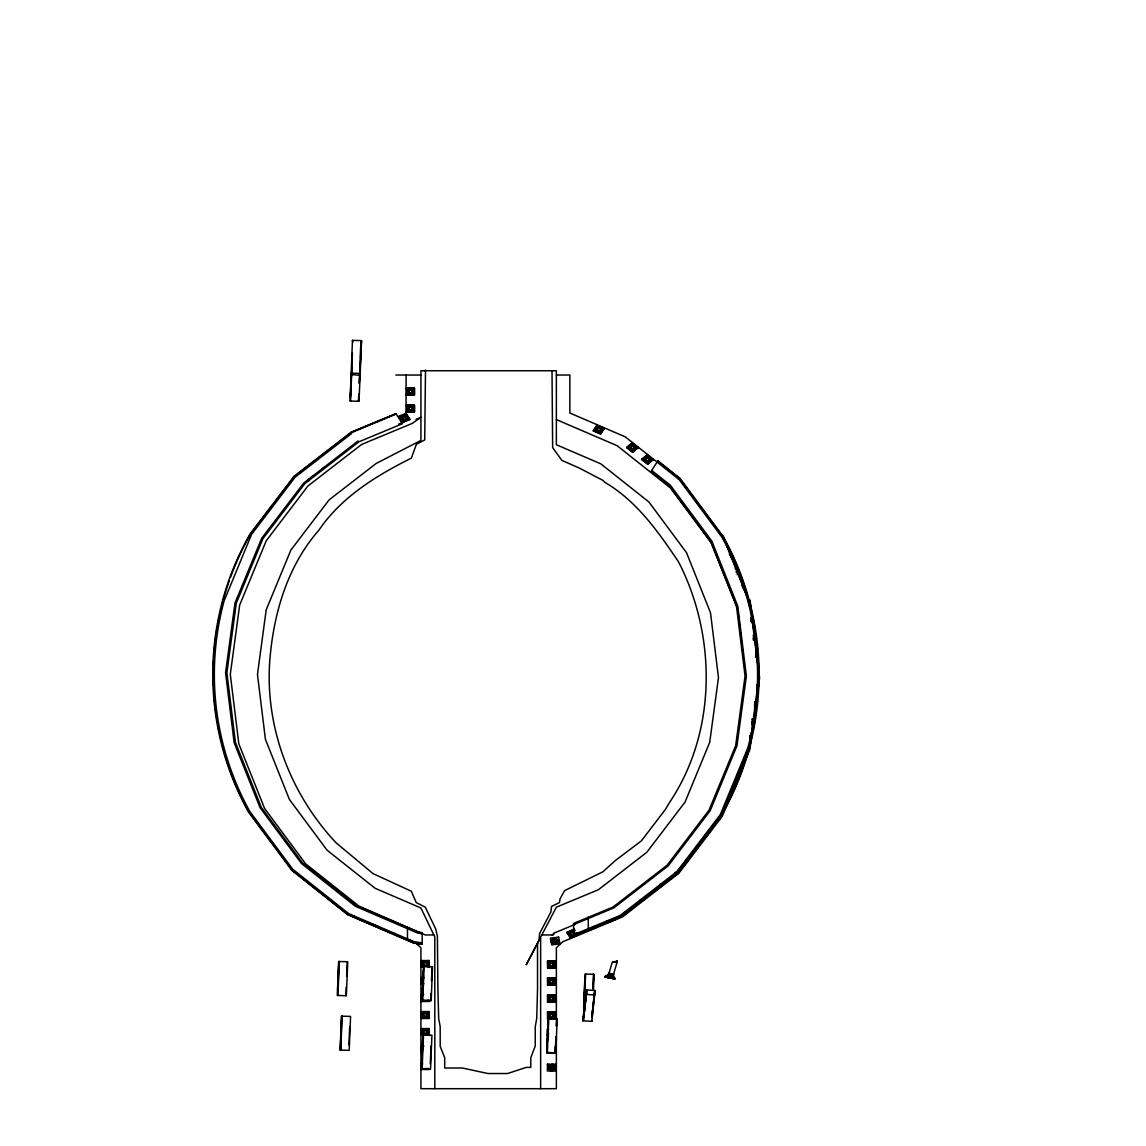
<?xml version="1.0" encoding="UTF-8"?>
<svg xmlns="http://www.w3.org/2000/svg" width="1146" height="1146" viewBox="0 0 1146 1146"><rect width="100%" height="100%" fill="white"/><g stroke="black" fill="none" stroke-linecap="round" stroke-linejoin="round"><path stroke-width="1.5" d="M595.232 429.005L595.447 430.524M602.438 429.134L602.151 430.638M624.369 912.932L625.53 913.921L625.573 912.746M639.554 901.2L640.743 901.472M655.713 889.067L654.968 889.64L655.927 889.74M669.923 877.721L671.083 878.696L671.126 877.521M350.232 397.476L352.452 340.362L361.534 340.606L359.027 401.286L349.945 401.057L351.965 367.107M350.475 397.49L351.278 377.822M350.59 401.071L352.409 353.068M361.534 340.649L359.242 383.409L360.088 366.519M360.446 357.896L360.818 342.067M351.536 374.613L359.987 375.286L360.875 340.706M337.626 990.115L338.643 965.09M337.884 990.115L338.672 970.461M337.927 995.487L339.302 961.523M340.262 1050.123L340.906 1034.036M341.05 1030.455L341.637 1016.158M340.505 1050.123L340.935 1039.408M341.293 1030.469L341.88 1016.158M340.763 1050.137L342.138 1016.173M345.848 995.702L346.25 986.763M346.651 976.034L347.252 961.738M348.943 1044.98L349.659 1027.102M422.43 995.115L423.447 970.089M422.688 995.129L423.476 975.461M422.731 1000.501L424.106 966.536M421.613 1068.989L422.989 1035.024M421.857 1069.003L422.287 1058.274M422.659 1049.335L423.232 1035.039M422.129 1069.003L423.504 1035.039M430.652 1000.702L430.982 993.553M431.455 981.048L432.056 966.737M430.294 1063.846L431.025 1045.983M546.857 1052.759L548.232 1018.794M547.1 1052.759L547.244 1049.192M547.602 1040.253L548.332 1022.375M548.748 1018.808L547.373 1052.773L555.867 1052.773L555.867 1046.069M554.721 1052.486L555.323 1052.973L555.939 1036.886L555.323 1052.973L547.587 1052.443M584.016 1002.664L585.033 977.638M584.259 1002.664L585.062 982.996M585.692 974.071L583.658 1008.022L585.033 974.057L594.115 974.301L593.47 990.388M612.107 976.449L612.093 978.398A47.043 43.362 -73.5 0 0 604.73 976.965L606.592 975.375L614.227 976.865L614.972 978.956A38.405 14.526 -73.5 0 0 612.465 978.469L611.706 977.796M407.346 391.115L407.46 392.419M407.346 408.119L407.46 409.423M422.186 963.557L422.315 964.86M422.186 980.561L422.315 981.864M422.186 997.564L422.315 998.868M422.186 1014.568L422.315 1015.872M422.186 1031.572L422.315 1032.875M422.186 1048.576L422.315 1049.879M422.186 1065.579L422.315 1066.883M594.287 994.47L594.702 990.961L591.837 1021.358L582.77 1020.771L583.944 1015.743M592.11 1017.462L595.204 990.473L586.294 989.9L586.666 991.877A1.619 0.888 4.3 0 0 586.58 992.909L585.821 994.427L594.874 995.015L594.946 993.969M551.928 1066.654L550.08 1066.582L549.951 1068.301L552.73 1068.444L553.074 1067.055L551.742 1066.124L552.487 1068.029L550.209 1067.771L551.742 1066.539L552.358 1068.187L550.223 1067.843L551.942 1066.539M551.856 1067.542L550.152 1067.614M539.021 940.307L526.329 964.603L539.021 940.307L539.58 933.56L550.854 912.015L551.555 906.429L559.506 902.532L560.05 898.865L564.591 890.614L602.896 871.805L615.259 860.603L641.388 840.863L665.382 809.448L670.023 801.699C716.465 732.065 716.608 637.563 679.521 563.76L678.088 561.211C657.818 531.157 636.675 501.031 604.701 482.222L602.896 480.375L579.418 468.127L561.869 460.377L552.659 447.628L552 370.745M750.902 736.362L750.816 737.308L750.258 735.474M753.194 719.459L752.335 719.874L752.535 718.571M755.472 702.555L755.386 703.501L754.827 701.667L755.801 701.753L754.913 708.357L754.383 707.798M757.764 685.652L756.904 686.067L757.105 684.764M686.196 860.975L684.592 863.196M686.698 860.947L685.022 863.568M697.713 846.479L695.178 849.415M719.76 817.528L717.224 820.464M582.77 1020.771L586.294 989.9M583.443 1020.513L586.523 990.187M584.288 1011.975L585.105 1004.942M585.434 1002.421L586.738 990.903M584.46 1011.732L585.076 1006.475M585.477 1002.951L586.58 992.909M591.852 1015.542L592.468 1010.285M593.069 1005.013L593.685 999.742M591.866 1016.33L592.554 1010.07M592.983 1006.89L593.771 999.527M594.101 997.006L594.659 991.519M575.507 935.15L576.481 934.878M594.215 927.272L595.161 927.114M612.895 919.507L613.841 919.364M568.989 933.059L569.032 934.577M750 740.201L750.573 736.004M752.277 723.298L752.85 719.101M754.569 706.394L755.142 702.197M756.847 689.491L757.42 685.294M753.337 718.642L749.369 748.08L721.722 815.021L678.017 872.407L621.261 916.399L570.106 937.543M753.581 716.923L759.082 676.14L750.229 604.071L723.398 536.786L680.395 478.856L657.833 460.864L651.1 471.436L669.35 485.918L710.62 541.499L736.491 606.406L745.058 676.083L735.66 745.645L709.002 810.193L667.087 865.244L613.038 907.03L573.602 923.418L573.602 936.196M749.785 742.107L751.232 735.56L750.129 735.46M752.077 725.203L753.524 718.657L752.406 718.556M757.205 691.453L758.093 684.85L756.976 684.749M726.335 802.658L725.948 803.905M726.507 802.615L726.106 803.89M727.008 802.615L725.977 804.707M732.896 787.173L733.039 785.841M733.154 786.485L732.752 787.76M739.714 771.014L739.7 769.711M757.091 690.608L757.062 689.777M754.799 707.512L754.77 706.681M752.521 724.415L752.492 723.584M750.229 741.319L750.2 740.488M756.89 688.417L756.947 687.113M754.598 705.32L754.655 704.016M752.32 722.224L752.378 720.906M750.028 739.127L750.086 737.809M551.871 1065.622L552.014 1065.035C562.142 1073.143 538.907 1069.075 552.057 1065.035L552.014 1065.637C557.944 1075.808 540.969 1063.445 553.389 1066.568M748.954 604.744L748.983 602.739M749.556 604.816L748.94 601.922M751.16 621.605L751.303 620.301M751.633 621.734L751.017 618.84M755.801 655.584L755.687 653.335M554.034 939.204A2.865 2.865 0 0 1 555.839 939.176A2.779 2.693 0 0 0 554.034 939.204C548.662 944.476 562.414 942.213 555.122 939.018L555.151 938.416C566.74 945.006 543.018 944.218 555.194 938.416L554.506 939.075M612.623 977.968L612.465 978.469A46.957 43.29 -73.5 0 0 605.733 977.108L606.893 976.521M605.117 977.022A51.928 19.64 -73.5 0 1 607.624 977.509L607.767 977.022M608.999 973.255L612.293 962.139L617.307 961.451L613.54 974.143M611.348 978.054A24.338 22.433 -73.5 0 0 608.526 977.71L608.669 976.865M607.624 977.509L608.684 977.209M609.916 975.819L610.159 975.031M610.718 973.584L610.546 974.544M614.356 961.766L617.293 961.494L612.695 961.924L614.528 961.68M608.154 977.638A24.338 22.433 -73.5 0 1 613.683 978.698L613.826 978.211M614.342 978.312L614.055 978.784A38.248 14.454 -73.5 0 0 611.563 978.297M297.416 872.736L296.728 872.679M678.017 478.742L678.747 478.77M727.366 801.255L726.664 801.756M734.027 785.125L731.893 790.153M740.674 768.995L739.987 769.51M747.335 752.879L746.648 753.38M643.909 458.873L645.413 456.982M644.424 459.059L644.654 458.328M650.255 460.577L650.556 459.847M651.057 459.918L649.553 461.809M406.329 413.72L399.037 416.743L402.575 422.33L403.22 420.697L407.833 418.777L409.853 419.307L406.314 413.72L399.223 417.029M399.037 416.743L401.057 417.273L405.87 414.838L400.412 417.101M574.776 932.185L573.759 930.566L567.456 933.345L574.662 930.194L574.203 929.463L566.912 932.486L570.45 938.058L571.109 936.425L574.175 935.15M574.203 929.463L566.926 932.486M589.789 928.661L594.387 926.756M606.778 920.926L607.795 922.544L608.082 921.885M407.145 390.313L407.417 393.25M407.145 407.317L407.417 410.254M548.275 963.227L548.533 966.15M548.275 980.231L548.533 983.153M548.275 997.235L548.533 1000.157M548.275 1014.239L548.533 1017.161M548.275 1031.242L548.533 1034.165M747.88 747.808L720.347 814.505L676.842 871.633L620.33 915.339L573.602 934.749M733.454 784.967L734.873 784.494L732.265 790.783L730.675 790.353M740.115 768.851L740.431 768.064M747.092 751.934L746.777 752.721L747.865 753.022M728.211 800.61L726.922 801.14L724.974 805.867L725.619 806.899L728.211 800.61L727.123 800.323M732.28 790.769L731.635 789.723L733.583 785.01M740.244 768.88L738.296 773.607L739.256 773.865M745.215 756.861L744.485 758.237L745.588 758.537L748.195 752.234L746.59 751.805M745.43 756.303L746.089 754.727M746.576 753.538L748.195 752.234M725.232 806.268L727.438 800.925M740.216 770.012L738.941 774.639L741.004 768.221M747.421 752.55L745.602 758.523M659.609 887.176L659.924 886.445M675.109 874.699L671.742 877.019M708.658 832.77L705.95 835.663M745.387 757.606L745.573 756.775M738.726 773.736L740.187 769.596M732.065 789.852L731.893 789.107M725.404 805.982L725.232 805.237M553.031 939.921L552.959 941.854M557.328 941.496L555.595 942.814L553.79 942.571M575.464 924.206L554.349 932.973L553.246 934.95L541.829 934.95M756.976 689.233L757.105 686.296M754.684 706.137L754.827 703.2M752.406 723.04L752.535 720.103M750.129 739.944L750.258 737.007M753.28 639.339L753.61 636.417M597.08 424.736L593.127 430.767L600.447 433.919L604.4 427.888M593.513 430.796L597.152 425.252L604.386 428.375L600.733 433.904L593.513 430.796L595.548 430.294L600.117 432.257L600.733 433.904M594.889 430.452L598.04 425.639M595.548 430.294L597.768 426.899L597.152 425.252M600.117 432.257L602.997 428.704L597.567 426.369M600.318 432.787L603.484 427.988M603.541 428.575L600.49 433.245L594.33 430.595L597.395 425.925L604.372 428.36M687.142 860.36L686.483 861.004M698.172 845.891L697.47 846.45M709.188 831.409L708.486 831.982M720.204 816.94L719.502 817.513M595.505 428.275L596.679 427.086M293.92 476.435L250.143 533.807A283.076 283.076 0 0 0 248.496 812.07L291.542 869.986L347.782 914.68L413.534 942.972L422.158 944.175L422.158 932.643L418.147 932.07L356.148 905.412L302.587 862.924L261.331 807.343L235.446 742.45L226.879 672.774L236.291 603.211L262.935 538.649L304.85 483.612L358.899 441.812L402.533 423.691L395.9 413.663L350.69 432.457M258.094 524.195L250.63 533.993A282.704 282.704 0 0 0 230.504 577.312M260.214 521.401L272.992 504.627M275.112 501.833L286.829 486.463M288.95 483.655L294.278 476.664M685.107 862.394L698.286 844.974L699.375 845.519L695.063 851.177L693.96 850.619M700.02 842.826L712.783 826.051M714.918 823.243L721.307 814.863A282.704 282.704 0 0 0 736.892 783.133M694.734 850.031L697.971 845.791M706.566 834.503L708.987 831.323M717.124 822.212L716.78 821.08L720.017 816.84L721.407 816.582L717.11 822.226L715.677 821.51M682.615 864.929L684.047 865.645L688.345 860.001L686.912 859.285M704.661 835.978L706.094 836.695L710.391 831.051L708.959 830.334M629.197 446.252L632.177 444.576M629.655 446.424L630.701 445.422L629.67 446.539M422.516 962.11L421.642 964.244L422.258 965.677M422.516 979.114L421.642 981.248L422.258 982.681M422.516 996.118L421.642 998.252L422.258 999.684M422.516 1013.121L421.642 1015.256L422.258 1016.703M422.516 1030.125L421.642 1032.26L422.258 1033.706M422.516 1047.129L421.642 1049.263L422.258 1050.71M422.516 1064.133L421.642 1066.267L422.258 1067.714M716.981 821.181L717.396 820.421M694.934 850.131L695.35 849.372M683.918 864.6L684.219 863.84M628.237 910.282L627.32 911.099M628.796 910.468L627.55 911.399M629.24 910.655L626.189 912.245M644.424 898.908L641.373 900.512M718.9 818.831L717.811 819.791M591.909 1020.312L591.837 1021.358M401.071 416.614L405.111 415.181M401.515 416.815L402.633 415.869M569.333 932.343L573.387 930.896M569.691 932.515L571.51 931.311L570.264 932.013M594.387 927.401L589.689 929.392M612.623 919.45L611.362 920.324M613.067 919.651L608.368 921.642M308.503 479.429L307.558 480.475L308.374 480.962L307.701 479.544M308.288 481.277L313.087 475.762M424.894 370.745L425.495 370.101L424.722 439.978L416.413 444.247L411.342 458.156C376.275 475.576 341.25 497.192 318.903 530.183C288.692 564.606 274.768 609.471 270.356 654.294C263.236 722.997 289.079 792.989 336.294 842.998L373.037 873.624L411.342 891.244L416.199 902.532L425.266 907.174L435.681 928.862L437.4 936.311L437.901 989.127L438.674 1018.536L440.193 1026.644L440.193 1046.398L444.705 1057.672L444.705 1068.015L462.411 1068.015L487.967 1073.53L507.535 1073.53L526.286 1067.384L530.784 1067.384L530.784 1057.672L535.254 1046.026L535.254 1026.644L536.758 1018.235L537.531 988.869L537.531 943.158M738.783 772.175L738.282 772.576M732.638 788.577L733.526 785.726M630.128 446.424L631.117 445.622M628.323 910.454L627.306 911.242M749.785 606.993L749.541 600.346L748.625 601.249L749.642 601.163M751.074 617.809L751.618 617.264L752.22 622.206M553.561 940.193C558.431 939.09 552.716 940.852 555.38 939.906M556.111 941.482L555.337 941.926L556.054 941.539M553.69 942.528L556.655 939.62L557.357 940.508M552.214 934.95L554.349 932.973M630.128 909.394L629.283 909.881M645.313 897.662L644.467 898.149M660.497 885.915L659.652 886.402M675.682 874.169L674.836 874.67M632.463 442.571L626.561 447.456L632.477 452.154L638.379 447.269M626.919 447.57L632.334 443.087L638.193 447.742L632.764 452.212L626.919 447.57L629.039 447.556L632.735 450.493L632.764 452.212M628.352 447.556L633.065 443.674M629.039 447.556L632.363 444.806L632.334 443.087M638.179 447.728L636.059 447.742L632.735 450.493L634.555 449.92M632.75 451.037L637.463 447.155M632.492 451.997L637.319 447.728L632.348 443.789L627.779 447.57L632.75 451.51M647.461 454.475L641.559 459.36L647.476 464.058L653.378 459.174M641.918 459.474L647.332 454.991L653.191 459.632L647.762 464.101L641.918 459.474L644.038 459.46L647.734 462.382L647.762 464.101M643.35 459.46L648.235 455.707M644.038 459.46L647.361 456.71L647.332 454.991M647.734 462.382L651.057 459.646L653.177 459.618M647.748 462.941L652.446 459.045L651.745 459.646L647.347 456.151M406.629 388.136L408.119 389.354L412.875 389.354L414.365 388.136L414.365 394.768L406.629 394.768L406.629 388.122L414.365 388.122M406.629 394.768L408.119 393.551L412.875 393.551L414.365 394.768M406.629 405.14L408.119 406.357L412.875 406.357L414.365 405.14L414.365 411.772L406.629 411.772L406.629 405.125L414.365 405.125M406.629 411.772L408.119 410.555L412.875 410.555L414.365 411.772M423.705 967.195L421.47 967.195L421.47 960.563L422.974 961.795L428.203 961.408L421.47 961.394M422.072 966.708L422.072 961.064L429.22 960.577L429.363 967.496M421.47 967.195L422.974 965.992L428.203 966.379L421.47 966.379M423.705 977.567L421.47 977.567L421.47 984.199L422.487 983.383L422.487 978.398M423.705 994.57L421.47 994.57L421.47 1001.217L422.974 1000M421.47 1018.221L422.974 1017.003L427.716 1017.003L429.22 1018.221L421.47 1018.221L421.47 1011.574L422.974 1012.806L427.716 1012.806L429.22 1011.589L429.363 1018.508L420.926 1018.508M428.604 1034.723L428.604 1029.094L422.072 1029.094L422.072 1034.723L429.22 1035.225L421.47 1035.225L421.47 1028.578L422.974 1029.81L427.716 1029.81L429.22 1028.592L429.363 1035.511M421.47 1035.225L422.974 1034.007L428.203 1034.394L421.47 1034.394M423.705 1045.582L421.47 1045.582L421.47 1052.229L422.487 1051.398L421.47 1051.398M422.029 1062.586L421.47 1069.232L422.487 1068.401L421.47 1068.401M555.323 961.336L547.587 961.336L549.092 962.554L553.833 962.554L555.323 961.336L555.323 967.969L547.587 967.955L547.43 961.05L555.867 961.05L555.867 967.754M547.587 967.955L555.323 967.955M554.32 962.153L554.32 967.138L548.605 967.138L555.323 967.138M555.323 978.34L547.587 978.34L549.092 979.558L553.833 979.558L555.323 978.34L555.323 984.973L547.587 984.958L547.43 978.054L555.867 978.054L555.867 984.758L547.43 984.758M547.587 984.958L549.092 983.741L553.833 983.741L555.323 984.958M555.323 995.344L547.587 995.344L549.092 996.562L553.833 996.562L555.323 995.344L555.323 1001.976L547.587 1001.962L547.43 995.057L555.867 995.057L555.867 1001.762L547.43 1001.762M547.587 1001.962L549.092 1000.745L553.833 1000.745L555.323 1001.962M555.323 1013.164L548.605 1013.164L554.32 1013.164L554.32 1018.164L548.605 1018.149L555.323 1018.164M555.323 1012.348L547.587 1012.348L555.323 1012.348L555.323 1018.98L547.587 1018.98L547.43 1012.061L555.867 1012.061L555.867 1018.765M547.587 1018.966L548.189 1012.835M547.43 1029.065L547.587 1035.984L547.587 1029.352L548.605 1029.352M293.849 476.392L350.733 432.5L395.943 413.735M298.433 473.456L316.411 459.56M319.175 457.412L337.168 443.516M339.932 441.368L351.005 432.816L394.539 414.723M351.621 433.517L295.095 477.209L251.59 534.351L224.057 601.034A282.188 282.188 0 0 0 249.885 811.569L292.731 869.227L348.728 913.634L414.064 941.74L422.158 942.872M358.125 440.938L303.819 482.924L261.732 538.19L234.987 602.968L225.561 672.759L234.142 742.665L260.113 807.787L301.541 863.597L355.36 906.285L417.717 933.102L422.158 933.732M322.384 468.728L324.776 466.866M624.599 913.133L625.344 912.545M629.813 909.136L630.544 908.563M639.783 901.386L640.528 900.813M644.997 897.39L645.728 896.817M660.182 885.657L660.913 885.084M670.152 877.908L670.897 877.32M675.366 873.911L676.097 873.338M632.005 907.474L620.946 916.041L588.299 929.592M634.769 905.34L652.762 891.43M655.526 889.296L672.129 876.461M674.894 874.312L683.474 864.37L684.592 864.929M621.204 916.342L678.017 872.407M625.53 913.921L631.46 909.337L630.3 908.363M640.714 902.188L646.645 897.605L645.485 896.616M655.899 890.442L661.829 885.858L660.669 884.87M671.083 878.696L677.014 874.112L675.467 872.808M309.176 480.074L308.159 480.847M629.569 448.458L630.873 448.903M641.617 900.555L640.858 901.1M413.162 393.522L410.683 394.525L408.048 393.823M428.002 1016.975L425.524 1017.977L422.888 1017.276M548.791 996.59L551.283 995.573L553.919 996.289M671.227 877.621L671.871 876.962M656.042 889.368L656.916 888.723L655.612 888.709M625.673 912.846L626.303 912.187M553.189 1068.774L551.57 1069.433M582.97 1019.911L583.543 1019.252A1.619 0.888 4.3 0 1 583.615 1018.221L583.242 1016.244M657.919 887.906L658.692 887.52M659.079 887.806L657.489 888.623M643.35 899.238L642.004 899.939M643.508 899.266L642.147 899.982M706.638 834.259L707.411 833.844M406.873 420.066L405.24 420.482M758.093 684.85L756.976 685.58L757.979 685.666M754.684 702.484L755.801 701.753M752.406 719.387L753.524 718.657M751.232 735.56L750.114 736.291L751.131 736.377M575.149 935.781L572.599 936.697M593.313 927.673L591.952 928.346M593.456 927.744L592.081 928.418M745.201 756.804L746.877 754.999L746.476 752.764M658.248 887.419L657.016 887.964M629.928 449.031L630.816 448.544M593.012 927.63L591.866 927.845M405.512 414.222L406.415 413.849M401.931 421.313L402.833 420.94M408.406 418.82L409.323 418.433M402.117 421.599L409.409 418.562M402.575 422.33L409.867 419.307M398.665 424.092L401.902 422.745M415.998 419.336L420.926 417.287L412.417 423.332L361.721 444.39L307.945 485.961L266.216 540.783L239.657 605.088L230.289 674.421L238.826 743.869L264.611 808.517L305.696 863.869L358.985 906.128L425.295 934.95L433.861 934.95M573.602 924.621L613.812 907.918L668.118 865.918L710.205 810.652L736.95 745.874L746.39 676.083L737.795 606.177L711.824 541.055L670.396 485.259L651.73 470.447M574.447 929.22L567.069 932.271L570.923 938.359M573.931 930.838L574.834 930.466M569.863 937.142L570.78 936.755M573.602 935.695L586.666 930.266M570.88 936.955L576.366 934.678M608.24 921.441L615.087 919.522L614.514 918.619M570.436 938.073L577.727 935.036L576.968 933.832M595.834 926.369L596.407 927.272L589.116 930.308L588.356 929.091M607.795 922.544L615.087 919.522M408.377 389.167L412.001 388.952M408.377 393.508L412.245 393.594M411.443 393.98L412.173 393.694M408.377 406.171L412.789 406.372M412.46 411.027L408.048 410.827M423.218 1012.606L426.842 1012.405M549.507 962.067L553.117 961.852M426.283 1017.433L427.1 1017.046M423.218 1029.609L427.63 1029.824M549.507 979.071L553.919 979.286M553.575 983.941L549.163 983.726M550.51 996.118L549.794 996.418L553.59 996.605M553.575 1000.945L549.965 1001.16M427.3 1068.487L423.676 1068.702M740.76 768.68L741.534 768.364M734.099 784.795L734.873 784.494M550.639 1065.694L549.034 1067.642L550.366 1069.247M615.073 961.967L617.236 961.208M672.387 876.446L673.261 876.217M657.202 888.193L658.076 887.949M694.891 849L695.765 848.742M571.009 937.156L571.725 936.611M405.125 420.453L405.971 420.21M574.146 935.91L572.47 936.21M555.452 942.327L556.813 940.995L555.495 940.007M573.745 935.709L572.384 935.953M737.265 574.762L737.394 573.86M709.56 831.208L710.391 831.051M698.53 845.676L699.375 845.519M688.345 860.001L686.955 860.259L683.718 864.514L684.062 865.631M631.432 445.121L632.22 444.977M631.417 445.264L632.205 445.121M646.258 456.638L649.825 457.154L651.1 459.159M614.27 961.952L617.307 961.451M409.394 406.214L411.099 406.085M410.64 411.128L411.529 410.898M550.51 962.11L552.128 962.024M550.51 979.114L551.312 978.985M550.424 979.214L552.902 979.228M551.656 984.07L552.573 983.898M425.481 1017.562L426.369 1017.333M424.235 1029.667L425.137 1029.495M626.031 911.786L626.819 911.672M626.16 911.829L626.962 911.715M572.599 936.282L573.401 936.182M411.113 393.708L409.709 393.708M550.854 996.404L552.243 996.404M425.954 1017.161L424.55 1017.161M747.865 600.49L749.541 600.346M750.831 617.336L751.618 617.264M750.702 618.167L751.719 618.095M753.395 640.041L754.397 639.969M755.472 656.959L756.489 656.887M755.773 651.114L756.589 657.718L755.744 656.959M757.821 673.877L758.566 673.819M757.921 674.693L758.666 674.636L758.05 669.679M395.8 375.029L420.926 375.057M556.369 375.029L569.849 375.029L569.849 413.018L625.229 436.841L679.206 479.615L722.023 537.302A282.188 282.188 0 0 1 747.851 747.808M406.085 388.336L414.523 388.336L414.523 395.055L406.085 395.055M406.629 388.952L413.348 388.967M406.629 389.153L407.647 389.153M406.629 393.751L407.647 393.751M406.629 393.938L413.348 393.938M414.365 394.439L407.231 394.267L407.231 388.637L413.763 388.637L413.763 394.267M406.085 405.34L414.523 405.34L414.523 412.059L406.085 412.059M406.629 405.956L407.647 405.956L407.647 410.941M406.629 406.157L413.348 405.971M406.629 410.755L413.348 410.941M414.365 411.457L407.231 411.271L407.231 405.641L413.763 405.641L413.763 411.271M421.47 960.563L429.22 960.563M420.926 960.778L429.363 960.778M548.605 962.153L555.323 962.153M429.22 967.195L428.203 967.195L428.203 960.563M421.47 978.398L423.705 978.412M548.605 979.157L555.323 979.157M421.47 983.383L423.705 983.383M421.47 984.199L423.705 984.199M548.605 984.142L555.323 984.142M421.47 995.401L422.487 995.401L421.47 994.585M548.605 996.161L555.323 996.161M421.47 1000.386L428.203 1000.386M548.605 1001.146L555.323 1001.16M421.47 1001.217L429.22 1001.217L429.22 1000.1M420.926 1001.504L429.363 1001.504M421.47 1011.574L429.22 1011.574M420.926 1011.789L429.363 1011.789M421.47 1012.419L428.203 1012.419M421.47 1017.39L428.203 1017.39M421.47 1028.578L429.22 1028.578M420.926 1028.793L429.363 1028.793M421.47 1029.409L428.203 1029.423M547.587 1035.984L548.605 1035.984M421.47 1046.427L423.705 1046.427M421.47 1063.416L422.487 1063.416L421.47 1062.6M421.47 1069.232L429.22 1068.674M420.926 1069.519L429.363 1069.519M675.581 874.083L677.014 874.112M660.397 885.829L661.829 885.858M645.785 897.59L646.645 897.605M630.601 909.322L631.46 909.337M360.202 373.41L351.12 373.166L351.55 374.212M410.297 389.038L411.099 389.067M410.741 394.023L409.179 393.78M409.824 411.085L410.741 411.027M550.854 984.027L551.77 984.027M551.212 996.089L552.787 996.332M550.854 1001.031L551.656 1001.074M424.665 1017.533L425.581 1017.476M425.037 1029.523L425.94 1029.523M598.928 431.641L597.567 431.383M754.584 702.484L755.701 702.57M752.306 719.387L753.409 719.473M422.158 943.731L413.72 942.542L409.022 940.522M422.158 944.118L413.563 942.9L347.825 914.623L291.542 869.986M352.853 342.038L352.452 340.362M608.641 973.183L613.783 974.186M608.913 973.556L613.454 974.444M608.454 973.785L613.611 974.788M608.984 974.229L612.895 975.002M607.781 974.573L613.769 975.733M605.819 976.134L614.5 977.825M608.454 976.822L611.864 977.481M604.887 976.464L615.13 978.455M613.683 978.713L614.972 978.956M614.199 978.813L614.041 978.77A24.338 22.433 -73.5 0 0 611.806 978.154M633.122 444.605L636.102 447.255M633.036 445.02L633.81 445.221M631.145 449.791L631.919 449.991L629.885 448.917M631.833 450.392L629.068 448.501M595.591 927.071L596.407 927.272M575.707 934.506L577.727 935.036M410.999 406.114L411.858 406.286M409.05 410.87L409.939 410.984M552.014 979.114L552.787 979.329M550.094 983.827L550.954 983.999M424.779 1017.433L423.218 1016.96M425.839 1029.566L426.713 1029.738M744.327 757.305L745.917 757.735M739.614 768.708L741.204 769.138M737.336 774.223L738.926 774.653M732.953 784.838L734.543 785.268M731.635 789.737L732.595 789.995M726.922 801.14L727.896 801.398M724.831 805.81L725.934 806.111M748.696 601.851L749.455 602.137L748.753 600.418M608.54 977.681L608.154 977.552A52 19.668 -73.5 0 0 606.048 977.209M751.017 618.554L751.805 618.883M753.108 635.486L753.896 635.801M597.768 426.899L602.338 428.862M593.986 430.065L601.235 433.188M556.369 419.579L617.178 445.737L670.553 488.067L711.68 543.49L737.494 608.211M353.971 916.213L354.873 916.599M372.164 924.034L376.59 925.939M393.78 933.331L394.682 933.718M409.251 939.978L413.577 941.84M350.705 915.296L362.666 920.453M365.875 921.828L370.688 923.891M372.149 924.521L378.008 927.042M379.613 927.73L389.225 931.87M392.147 933.13L396.545 935.021M398.149 935.709L407.761 939.849M409.237 940.479L416.041 943.402L420.926 947.685L420.926 1088.7L556.369 1088.7L556.369 1036.929M348.098 914.322L407.46 939.849M596.865 431.426L597.61 431.841M720.318 816.038L721.407 816.582M719.444 816.568L720.877 817.27M716.78 821.095L717.654 821.51M708.772 831.208L709.861 831.752M705.205 835.276L706.638 835.978M697.413 845.504L698.831 846.221M694.175 849.745L695.608 850.461M686.382 859.987L687.815 860.689M645.929 462.053L644.066 460.391M422.888 1034.279L423.676 1034.695M402.088 419.866L402.891 420.267M402.504 420.611L400.771 418.863M554.12 942.155L553.332 941.267M657.79 460.936L680.395 478.856M657.575 461.279L662.861 465.462M665.497 467.568L680.036 479.085L697.842 503.08M637.334 447.255L638.064 447.842M652.332 459.159L653.062 459.732M632.062 443.316L632.793 443.889M647.06 455.22L647.791 455.793M632.348 444.261L636.746 447.742M632.363 444.806L636.059 447.742M647.361 456.71L651.057 459.646M642.906 458.658L643.622 459.231M627.636 446.983L633.609 451.524M642.634 458.887L648.607 463.428M296.026 873.023L316.583 889.325M319.319 891.502L322.055 893.665M324.805 895.843L343.986 911.056M421.47 977.581L422.974 978.799M421.47 1045.596L422.487 1046.427L422.487 1049.736M429.22 1069.232L422.072 1068.731L422.072 1063.101M601.75 427.716L600.289 426.77A4.412 4.412 0 0 0 597.51 426.713M595.891 431.197L597.367 432.142A4.412 4.412 0 0 0 599.215 432.386M675.309 872.264L677.644 874.24M675.123 873.696L676.283 874.685M670.668 877.134L671.828 878.123M660.125 883.996L662.46 885.973M659.938 885.443L661.099 886.431M655.483 888.881L656.644 889.869M644.754 897.189L645.914 898.163M639.912 900.298L641.459 901.601M629.569 908.921L630.715 909.91M625.114 912.359L626.275 913.348M634.497 445.579L635.586 447.298M699.934 505.902L721.937 535.54M678.504 477.596L681.927 482.194M683.704 484.615L686.511 488.397M689.319 492.164L691.038 494.47M696.396 501.704L700.134 506.747M706.28 515.012L708.156 517.534M710.964 521.315L715.233 527.074M718.929 532.059L720.791 534.552M251.06 814.72L285.626 861.291M287.718 864.113L291.915 869.757M405.842 413.434L409.695 419.508L402.332 422.573L398.479 416.485L406.085 413.334L406.085 375.057M409.05 418.72L409.509 419.45M406.056 414.394L409.036 419.092L402.833 421.671L399.854 416.958M405.412 414.107L408.477 418.949M405.211 414.179L405.67 414.924M405.67 415.368L407.833 418.777M401.057 417.273L403.22 420.697M400.155 416.285L400.613 417.015M399.94 416.37L403.02 421.227M402.461 421.456L402.919 422.186M613.425 918.691L614.184 919.894M607.953 920.954L608.727 922.172M594.745 926.441L595.505 927.658M589.273 928.718L590.047 929.922M576.753 932.858L578.3 935.294M573.845 929.607L574.318 930.337M576.252 934.506L576.825 935.408M573.544 931.096L574.991 933.374M568.946 933.002L571.109 936.425M568.287 932.83L571.367 937.686M567.743 932.686L570.722 937.399M407.346 416.499L407.876 417.961M722.682 535.554L738.139 574.304M738.798 575.937L743.955 588.886M744.599 590.476L748.453 600.146M722.281 535.97L724.172 540.697M729.357 553.719L729.988 555.294M730.632 556.884L730.947 557.672M735.188 568.33L735.503 569.104M736.291 571.08L736.763 572.269M741.949 585.291L743.84 590.032M748.854 602.825L749.126 604.1M748.238 600.447L748.453 601.263M750.043 600.017L759.597 677.773L749.899 749.47L722.367 816.153L678.847 873.295L622.335 917.001L562.801 941.74L556.369 947.685L556.369 1019.081M752.32 623.052L752.421 623.868M753.696 634.196L754.498 640.786M748.997 600.891L749.513 605.102M751.246 619.212L751.59 622.02M753.495 637.534L753.839 640.342M748.925 603.727L749.026 604.558M738.139 613.425L738.568 616.892M739.213 622.106L739.843 627.32M740.488 632.535L740.918 636.016M741.548 641.23L741.978 644.697M742.622 649.911L743.267 655.125M743.897 660.34L744.327 663.821M744.972 669.035L745.401 672.501M588.299 917.301L588.299 930.079M555.323 1046.355L555.323 1052.988M554.721 967.468L554.721 961.823L548.189 961.823L548.189 967.468M554.721 1012.835L554.721 1018.479M554.32 979.157L554.32 984.142M554.32 996.161L554.32 1001.16M553.833 962.554L553.833 966.737M553.833 979.558L553.833 983.741M553.833 996.562L553.833 1000.745M553.833 1013.565L553.833 1017.748M549.092 962.554L549.092 966.737M549.092 979.558L549.092 983.741M549.092 996.562L549.092 1000.745M549.092 1013.565L549.092 1017.748M548.605 961.336L548.605 967.969M548.605 978.34L548.605 984.973M548.605 995.344L548.605 1001.976M548.605 1012.348L548.605 1018.98M540.64 1088.7L540.64 937.213L556.369 907.174L598.384 889.726L646.802 852.28L685.079 802.028L709.718 742.322L718.47 677.615L710.506 612.781L686.554 552.744L648.865 501.948L600.833 463.858L556.369 444.734L556.369 370.745L420.926 370.745L420.926 440.422L376.232 463.428L329.117 499.857L290.855 550.123L266.201 609.815L257.463 674.521L265.428 739.356L289.365 799.392L327.068 850.189L375.1 888.279L420.926 907.99L434.807 936.898L434.807 1088.7M428.604 961.064L428.604 966.708M428.203 1000.1L428.203 1001.217M428.203 1011.574L428.203 1018.221M428.203 1028.578L428.203 1035.225M428.203 1068.401L428.203 1069.232M427.716 961.795L427.716 965.992M427.716 1012.806L427.716 1017.003M427.716 1029.81L427.716 1034.007M422.974 961.795L422.974 965.992M422.974 1012.806L422.974 1017.003M422.974 1029.81L422.974 1034.007M422.487 961.394L422.487 966.379M422.487 1012.405L422.487 1017.39M422.487 1029.409L422.487 1034.394M422.072 978.068L422.072 983.712M422.072 995.072L422.072 1000.716M422.072 1046.097L422.072 1051.727M413.348 388.122L413.348 394.768M413.348 405.125L413.348 411.772M413.176 388.122L413.176 388.967M412.961 393.938L412.961 394.768M413.176 405.125L413.176 405.971M412.961 410.941L412.961 411.772M412.875 389.354L412.875 393.551M412.875 406.357L412.875 410.555M408.119 389.354L408.119 393.551M408.119 406.357L408.119 410.555M407.647 388.952L407.647 393.938M407.46 927.472L407.46 940.35M407.016 393.938L407.016 394.768M407.016 410.941L407.016 411.772M406.801 388.122L406.801 388.952M406.801 405.125L406.801 405.956M551.813 1068.473A1.518 1.518 0 0 1 550.854 1068.43M555.939 942.685A2.865 2.865 0 0 1 554.148 942.728M552.845 941.726A1.676 1.619 0 0 1 552.787 940.264M599.157 431.97A3.796 3.796 0 0 1 597.567 431.77M598.441 431.684A3.223 3.223 0 0 1 597.782 431.526M736.391 571.926A2.435 2.435 0 0 1 736.377 572.685M758.609 670.854A282.704 282.704 0 0 1 758.58 679.65M758.494 683.174A282.704 282.704 0 0 1 758.28 688.474M758.079 692.012A282.704 282.704 0 0 1 757.707 697.327M757.391 700.865A282.704 282.704 0 0 1 756.847 706.18M756.417 709.718A282.704 282.704 0 0 1 755.701 715.032M755.171 718.556A282.704 282.704 0 0 1 752.951 730.804M752.22 734.285A282.704 282.704 0 0 1 751.045 739.457M750.215 742.88A282.704 282.704 0 0 1 748.897 747.994M748.438 749.685A282.704 282.704 0 0 1 738.253 779.839M722.954 536.958A282.704 282.704 0 0 1 749.756 604.157M750.186 605.862A282.704 282.704 0 0 1 751.418 610.99M752.564 616.176A282.704 282.704 0 0 1 753.61 621.39M754.254 624.885A282.704 282.704 0 0 1 755.142 630.157M755.672 633.666A282.704 282.704 0 0 1 756.403 638.967M757.019 644.281A282.704 282.704 0 0 1 757.535 649.61M757.835 653.163A282.704 282.704 0 0 1 758.179 658.477M758.365 662.03A282.704 282.704 0 0 1 758.537 667.33M723.37 536.801A283.019 283.019 0 0 1 721.708 815.007M248.983 811.884A282.704 282.704 0 0 1 222.181 744.685M221.336 741.276A282.704 282.704 0 0 1 220.132 736.133M219.373 732.681A282.704 282.704 0 0 1 218.327 727.452M217.382 722.209A282.704 282.704 0 0 1 216.522 716.938M216.007 713.414A282.704 282.704 0 0 1 215.319 708.099M214.918 704.561A282.704 282.704 0 0 1 214.402 699.232M214.116 695.694A282.704 282.704 0 0 1 213.672 688.588M213.514 685.05A282.704 282.704 0 0 1 213.357 679.75M213.314 676.226A282.704 282.704 0 0 1 213.357 669.207M213.443 665.683A282.704 282.704 0 0 1 213.657 660.383M213.858 656.844A282.704 282.704 0 0 1 214.101 653.292M214.388 649.753A282.704 282.704 0 0 1 214.904 644.439M215.305 640.886A282.704 282.704 0 0 1 215.992 635.586M216.494 632.062A282.704 282.704 0 0 1 217.353 626.776M217.969 623.281A282.704 282.704 0 0 1 218.986 618.038M219.717 614.571A282.704 282.704 0 0 1 220.892 609.385M221.722 605.962A282.704 282.704 0 0 1 222.596 602.552M223.513 599.172A282.704 282.704 0 0 1 229.315 580.65M312.772 476.048A23.235 16.574 -37.7 0 1 312.328 476.464M311.383 477.266A23.235 16.574 -37.7 0 1 310.91 477.667M547.416 1064.161L547.373 1071.009L555.652 1071.037L555.695 1064.204L547.416 1064.161M358.813 394.124L358.526 401.272L358.841 394.124M338.643 961.508L337.268 995.473L346.364 995.716L347.739 961.752L338.643 961.508M341.494 1016.158L340.118 1050.123L349.201 1050.366L350.576 1016.402L341.494 1016.158M423.447 966.508L422.072 1000.472L431.168 1000.716L432.543 966.751L423.447 966.508M422.845 1035.024L421.47 1068.989L430.552 1069.232L431.927 1035.268L422.845 1035.024M548.089 1018.78L546.714 1052.744L555.796 1052.988L557.171 1019.023L548.089 1018.78M555.165 938.001C541.07 944.505 568.545 945.923 555.165 938.001M556.67 1019.009L556.383 1026.171L556.698 1019.009M593.614 974.286L593.041 988.583L593.642 974.286M547.845 1066.94C553.962 1079.632 559.033 1057.085 547.845 1066.94M598.241 428.146L597.08 429.908L599.645 431.011L600.805 429.249L598.241 428.146M310.767 478.326L307.787 480.618L310.767 478.326M632.377 446.109L630.644 447.542L632.721 449.189L634.454 447.757L632.377 446.109M647.347 455.678L642.777 459.46L647.748 463.414L652.318 459.632L647.347 455.678M647.375 458.013L645.642 459.446L647.719 461.079L649.453 459.661L647.375 458.013M405.168 416.6L402.59 417.674L403.721 419.45L406.3 418.376L405.168 416.6M573.057 932.328L570.479 933.403L571.596 935.179L574.189 934.119L573.057 932.328M558.632 937.113L550.438 938.159L551.756 944.92L559.95 943.86L558.632 937.113M411.729 390.285L409.265 390.285L409.265 392.634L411.729 392.634L411.729 390.285M411.729 407.288L409.265 407.288L409.265 409.638L411.729 409.638L411.729 407.288M426.57 962.712L424.106 962.712L424.106 965.061L426.57 965.061L426.57 962.712M552.687 963.471L550.223 963.471L550.223 965.82L552.687 965.82L552.687 963.471M554.721 978.827L548.189 978.827L548.189 984.471L554.721 984.471L554.721 978.827M552.687 980.475L550.223 980.475L550.223 982.824L552.687 982.824L552.687 980.475M554.721 995.831L548.189 995.831L548.189 1001.475L554.721 1001.475L554.721 995.831M552.687 997.478L550.223 997.478L550.223 999.828L552.687 999.828L552.687 997.478M428.604 1012.09L422.072 1012.09L422.072 1017.72L428.604 1017.72L428.604 1012.09M426.57 1013.723L424.106 1013.723L424.106 1016.072L426.57 1016.072L426.57 1013.723M552.687 1014.482L550.223 1014.482L550.223 1016.831L552.687 1016.831L552.687 1014.482M426.57 1030.727L424.106 1030.727L424.106 1033.09L426.57 1033.09L426.57 1030.727"/></g></svg>
